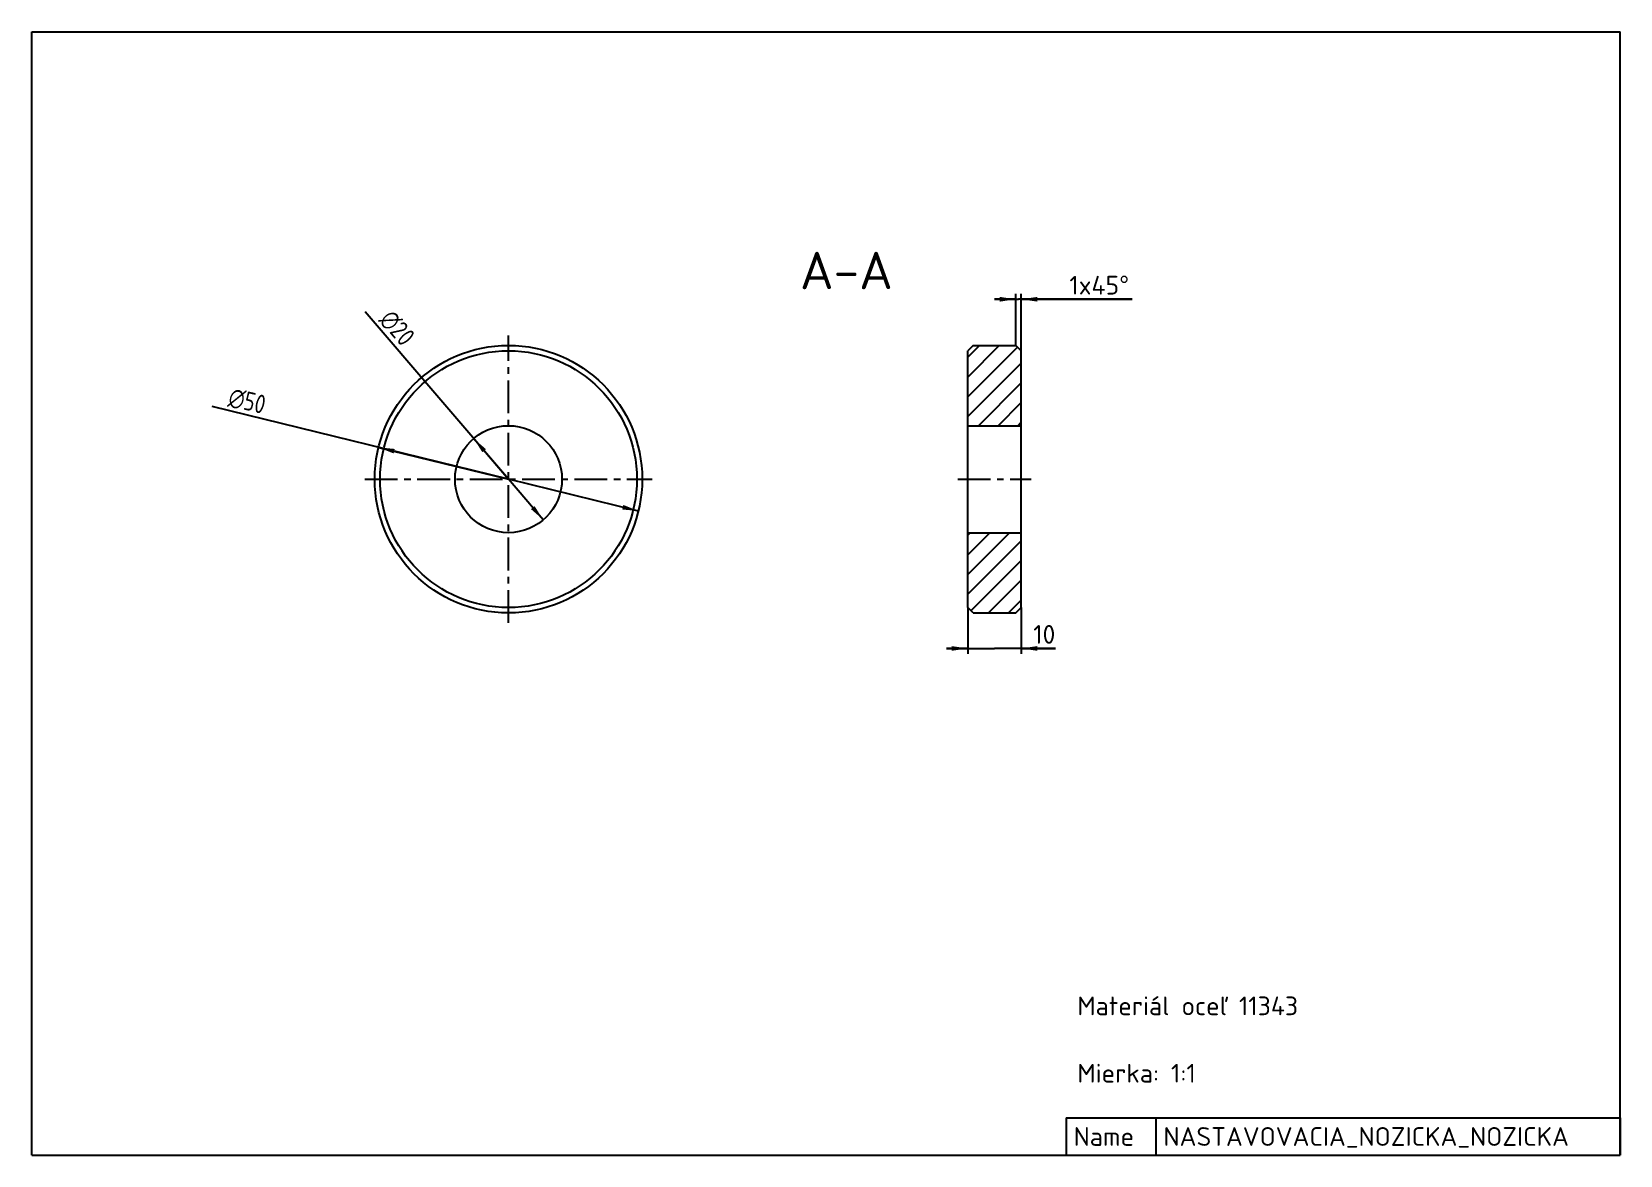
# Model space of a CAD drawing. Header units: millimetres. Extents: x 0 to 297, y 0 to 210.
import ezdxf

# ---------------------------------------------------------------- set-up
doc = ezdxf.new("R2010")
doc.units = ezdxf.units.MM
doc.header["$LTSCALE"] = 16.335
doc.linetypes.add('CENTER', pattern=[0.6, 0.375, -0.075, 0.075, -0.075])
doc.layers.get('0').update_dxf_attribs({"linetype": 'CONTINUOUS'})
doc.layers.add('05_AXIS-OSI', color=7, linetype='CONTINUOUS')
doc.styles.get("Standard").update_dxf_attribs({"font": 'isocpeur.ttf'})
doc.styles.add('TEXTSTYLE_1', font='gdt', dxfattribs={"width": 0.8})
doc.dimstyles.new('DIMSTYLE_1', dxfattribs={"dimtxt": 3.5, "dimasz": 3, "dimexe": 0.18, "dimexo": 0.0625, "dimgap": 0.09, "dimtad": 1, "dimdsep": 46, "dimtxsty": 'Standard', "dimblk": '_FILLED', "dimblk1": '_FILLED', "dimblk2": '_FILLED', "dimcen": 0.09, "dimadec": 0, "dimazin": 0, "dimtp": 0.01, "dimtm": 0.01, "dimtfac": 1, "dimtofl": 0, "dimtmove": 0, "dimatfit": 3, "dimldrblk": '_FILLED', "dimfxl": 1, "dimtolj": 1, "dimarcsym": 0})
doc.dimstyles.new('DIMSTYLE_2', dxfattribs={"dimtxt": 3.5, "dimasz": 3, "dimexe": 0.18, "dimexo": 0.0625, "dimgap": 0.09, "dimtad": 1, "dimdsep": 46, "dimtxsty": 'Standard', "dimblk": '_FILLED', "dimblk1": '_FILLED', "dimblk2": '_FILLED', "dimcen": 0.09, "dimadec": 0, "dimazin": 0, "dimtp": 0.01, "dimtm": 0.01, "dimtfac": 1, "dimtofl": 0, "dimtmove": 0, "dimatfit": 3, "dimldrblk": '_FILLED', "dimfxl": 1, "dimtolj": 1, "dimarcsym": 0})

# ---------------------------------------------------------------- blocks, each defined once
blk = doc.blocks.new('_FILLED')
at = {"color": 0, "linetype": 'ByBlock'}
blk.add_solid([(0, 0), (-1, 0.146), (-1, -0.146)], dxfattribs=at)
blk = doc.blocks.new('*D1')
at = {"color": 2, "linetype": 'Continuous'}
for p, q in [((89.13, 126.37), (33.71, 139.94)), ((64.85, 132.31), (89.13, 126.37)), ((113.42, 120.42), (89.13, 126.37))]:
    blk.add_line(p, q, dxfattribs=at)
at = {"color": 2, "linetype": 'Continuous', "xscale": 3, "yscale": 3, "zscale": 3}
for p, rotation in [((64.85, 132.31), 166.2436226405), ((113.42, 120.42), 346.2436226405)]:
    blk.add_blockref('_FILLED', p, dxfattribs=dict(at, rotation=rotation))
at = {"color": 2, "linetype": 'Continuous', "insert": (44.04, 141.91), "char_height": 3.5, "width": 9.5551, "attachment_point": 3, "rotation": 346.2436, "line_spacing_factor": 0.9, "style": 'TEXTSTYLE_1'}
blk.add_mtext('{\\Fgdt;n}\\Fisocpeur.ttf;50', dxfattribs=at)
blk = doc.blocks.new('*D2')
at = {"color": 2, "linetype": 'Continuous'}
for p, q in [((89.13, 126.37), (62.36, 157.67)), ((82.63, 133.97), (89.13, 126.37)), ((95.63, 118.77), (89.13, 126.37))]:
    blk.add_line(p, q, dxfattribs=at)
at = {"color": 2, "linetype": 'Continuous', "xscale": 3, "yscale": 3, "zscale": 3}
for p, rotation in [((82.63, 133.97), 130.5397966884), ((95.63, 118.77), 310.5397966884)]:
    blk.add_blockref('_FILLED', p, dxfattribs=dict(at, rotation=rotation))
at = {"color": 2, "linetype": 'Continuous', "insert": (71.9, 153.25), "char_height": 3.5, "width": 9.5551, "attachment_point": 3, "rotation": 310.5398, "line_spacing_factor": 0.9, "style": 'TEXTSTYLE_1'}
blk.add_mtext('{\\Fgdt;n}\\Fisocpeur.ttf;20', dxfattribs=at)
blk = doc.blocks.new('*D3')
at = {"color": 2, "linetype": 'Continuous'}
for p, q in [((184, 151.37), (184, 161)), ((185, 150.37), (185, 161)), ((184, 160), (180, 160)), ((180, 160), (184.5, 160)), ((205.76, 160), (184.5, 160)), ((185, 160), (205.76, 160))]:
    blk.add_line(p, q, dxfattribs=at)
at = {"color": 2, "linetype": 'Continuous', "xscale": 3, "yscale": 3, "zscale": 3}
blk.add_blockref('_FILLED', (184, 160), dxfattribs=at)
at = {"color": 2, "linetype": 'Continuous', "xscale": 3, "yscale": 3, "zscale": 3, "rotation": 180}
blk.add_blockref('_FILLED', (185, 160), dxfattribs=at)
at = {"color": 2, "linetype": 'Continuous', "insert": (194, 164.38), "char_height": 3.5, "width": 11.7631, "attachment_point": 1, "line_spacing_factor": 0.9}
blk.add_mtext('1x45\\Fgdt;{\\Fgdt;~}', dxfattribs=at)
blk = doc.blocks.new('*D4')
at = {"color": 2, "linetype": 'Continuous'}
for p, q in [((175, 102.37), (175, 93.73)), ((185, 102.37), (185, 93.73)), ((175, 94.73), (171, 94.73)), ((171, 94.73), (180, 94.73)), ((191.42, 94.73), (180, 94.73)), ((185, 94.73), (191.42, 94.73))]:
    blk.add_line(p, q, dxfattribs=at)
at = {"color": 2, "linetype": 'Continuous', "xscale": 3, "yscale": 3, "zscale": 3}
blk.add_blockref('_FILLED', (175, 94.73), dxfattribs=at)
at = {"color": 2, "linetype": 'Continuous', "xscale": 3, "yscale": 3, "zscale": 3, "rotation": 180}
blk.add_blockref('_FILLED', (185, 94.73), dxfattribs=at)
at = {"color": 2, "linetype": 'Continuous', "insert": (187.23, 99.11), "char_height": 3.5, "width": 4.1942, "attachment_point": 1, "line_spacing_factor": 0.9}
blk.add_mtext('10', dxfattribs=at)
blk = doc.blocks.new('*T5')
at = {"color": 2, "linetype": 'Continuous'}
for p, q in [((0, 0), (103.6, 0)), ((0, 0), (0, -7)), ((16.8, 0), (16.8, -7)), ((103.6, 0), (103.6, -7)), ((0, -7), (103.6, -7))]:
    blk.add_line(p, q, dxfattribs=at)
at = {"color": 2, "linetype": 'Continuous', "char_height": 3.5, "attachment_point": 1, "line_spacing_factor": 0.9}
for s, insert, width in [('Name', (1.4, -1.75), 21.6653), ('NASTAVOVACIA_NOZICKA_NOZICKA', (18.2, -1.75), 151.0496)]:
    blk.add_mtext(s, dxfattribs=dict(at, insert=insert, width=width))

msp = doc.modelspace()

# ---------------------------------------------------------------- hatches: boundary and pattern name
at = {"linetype": 'Continuous'}
h = msp.add_hatch(dxfattribs=at)
h.set_pattern_fill('A', color=2, scale=2.610856, angle=45, style=0, pattern_type=0)
h.set_pattern_definition([(45, (0, 0), (-1.846154, 1.846154), [])])
edge = h.paths.add_edge_path()
edge.add_line((175, 102.369), (175, 116.369))
edge.add_line((175, 116.369), (185, 116.369))
edge.add_line((185, 102.369), (185, 116.369))
edge.add_line((184, 101.369), (185, 102.369))
edge.add_line((176, 101.369), (184, 101.369))
edge.add_line((176, 101.369), (175, 102.369))
edge = h.paths.add_edge_path()
edge.add_line((175, 136.369), (175, 150.369))
edge.add_line((176, 151.369), (175, 150.369))
edge.add_line((176, 151.369), (184, 151.369))
edge.add_line((184, 151.369), (185, 150.369))
edge.add_line((185, 136.369), (185, 150.369))
edge.add_line((175, 136.369), (185, 136.369))

# ---------------------------------------------------------------- linework, layer by layer
at = {"color": 7, "linetype": 'Continuous'}
for p, q in [((0, 0), (0, 210)), ((0, 210), (297, 210)), ((297, 0), (297, 210)), ((176, 151.369), (175, 150.369)), ((175, 102.369), (175, 150.369)), ((176, 151.369), (184, 151.369)), ((185, 150.369), (184, 151.369)), ((185, 102.369), (185, 150.369)), ((175, 136.369), (185, 136.369)), ((175, 116.369), (185, 116.369)), ((176, 101.369), (175, 102.369)), ((176, 101.369), (184, 101.369)), ((184, 101.369), (185, 102.369)), ((0, 0), (297, 0))]:
    msp.add_line(p, q, dxfattribs=at)
for radius in [25, 24, 10]:
    msp.add_circle((89.133, 126.369), radius, dxfattribs=at)
at = {"layer": '05_AXIS-OSI', "color": 7, "linetype": 'CENTER'}
for p, q in [((89.133, 99.512), (89.133, 153.226)), ((62.276, 126.369), (115.99, 126.369)), ((173.143, 126.369), (186.857, 126.369))]:
    msp.add_line(p, q, dxfattribs=at)

# ---------------------------------------------------------------- block references
msp.add_blockref('*T5', (193.4, 7))

# ---------------------------------------------------------------- texts
at = {"color": 2, "linetype": 'Continuous', "line_spacing_factor": 0.9}
for s, insert, char_height, width, attachment_point in [('A-A', (161, 168.884), 7, 17.5, 3), ('Materiál oceľ 11343', (195.486, 29.668), 3.5, 41.42149, 1), ('Mierka: 1:1', (195.486, 17.077), 3.5, 21.34711, 1)]:
    msp.add_mtext(s, dxfattribs=dict(at, insert=insert, char_height=char_height, width=width, attachment_point=attachment_point))

# ---------------------------------------------------------------- dimensions: what is measured, and where the dimension line sits
at = {"color": 2, "linetype": 'Continuous'}
dim = msp.add_linear_dim(base=(185, 160), p1=(184, 151.369), p2=(185, 150.369), text='<>x45%%d', dimstyle='DIMSTYLE_2', dxfattribs=at)
dim.commit()
dim.dimension.update_dxf_attribs({"geometry": '*D3', "text_midpoint": (199.882, 162.625), "dimtype": 160})
for p1, p2, picture, middle in [((82.633, 133.968), (95.633, 118.769), '*D2', (64.154, 152.297)), ((64.85, 132.314), (113.416, 120.424), '*D1', (37.203, 145.785))]:
    dim = msp.add_diameter_dim_2p(p1=p1, p2=p2, dimstyle='DIMSTYLE_1', dxfattribs=at)
    dim.commit()
    dim.dimension.update_dxf_attribs({"geometry": picture, "text_midpoint": middle, "dimtype": 163})
dim = msp.add_linear_dim(base=(185, 94.733), p1=(175, 102.369), p2=(185, 102.369), dimstyle='DIMSTYLE_2', dxfattribs=at)
dim.commit()
dim.dimension.update_dxf_attribs({"geometry": '*D4', "text_midpoint": (189.325, 97.358), "dimtype": 160})

doc.saveas('drawing.dxf')
